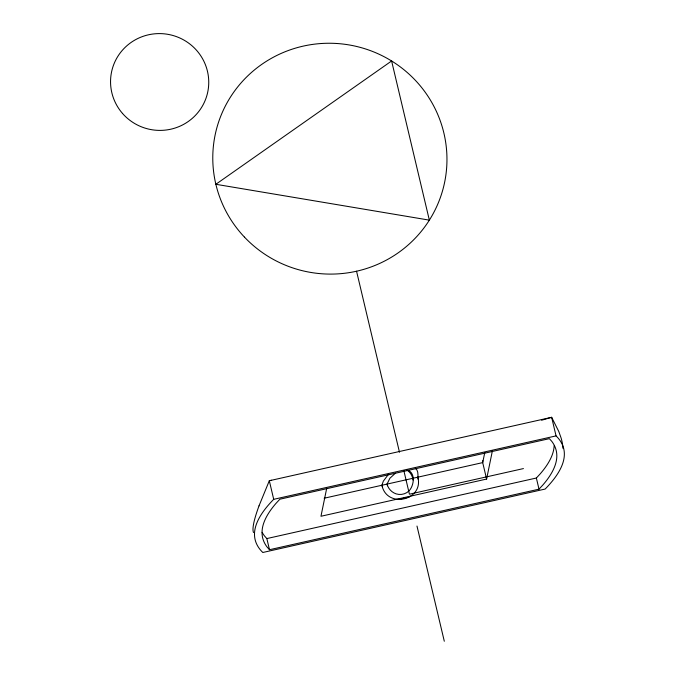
<?xml version="1.0" encoding="UTF-8"?>
<svg xmlns="http://www.w3.org/2000/svg" width="675" height="675" viewBox="0 0 675 675"><rect width="100%" height="100%" fill="white"/><g stroke="black" fill="none" stroke-linecap="round" stroke-linejoin="round"><path stroke-width="1.01" d="M482.794 460.595L482.701 462.603L486.608 479.056L320.962 516.265L326.759 488.033M418.027 479.09C417.741 475.343 418.787 470.88 415.361 468.188M484.777 452.52L482.701 462.603L324.152 498.226M486.608 479.056L492.396 450.816M382.565 487.063L381.907 485.249L383.324 481.165L388.682 474.036M387.526 485.747A13.188 13.137 -68.8 0 1 387.045 484.093L389.888 478.254L395.398 473.217M259.006 505.879L269.308 480.743L551.652 417.302L558.849 431.637L561.102 438.007A634.146 104.38 32.1 0 1 562.883 448.267M262.162 532.339A883.313 140.847 -13.3 0 0 264.532 535.984L266.844 538.574L536.363 478.018L540.008 474.086A883.313 140.847 -13.3 0 0 554.141 445.719M539.004 489.164L542.649 485.232A883.313 140.847 -13.3 0 0 551.686 441.248L549.374 438.657L279.855 499.213L276.202 503.145A883.313 140.847 -13.3 0 0 267.173 547.13L269.485 549.72L539.004 489.164L536.363 478.018M417.859 477.174C423.9 500.648 386.767 508.807 381.907 485.249M541.595 420.238L551.652 417.302L556.057 435.89A891.051 142.079 -13.3 0 1 545.138 489.054L262.803 552.487A891.051 142.079 -13.3 0 1 273.712 499.323L269.308 480.743L271.51 480.263M273.712 499.323L556.057 435.89M523.437 468.577L409.43 494.193L403.852 470.661M398.208 499.508L409.101 497.062M408.24 470.332C415.766 473.707 413.893 485.924 408.957 490.987A12.952 12.749 11.6 0 1 396.124 493.872C391.677 492.387 388.209 488.641 387.045 484.093M356.552 271.215L399.482 452.25M416.981 526.044L444.302 641.25M266.844 538.574L269.485 549.72M406.949 470.07A13.188 13.137 -68.8 0 1 412.982 480.026M253.53 532.567A634.146 39.158 -58.1 0 1 259.006 505.879M391.61 60.978L215.857 184.292L429.351 220.143L391.61 60.978M244.477 237.128A117.163 115.349 11.6 0 0 441.948 192.763A117.163 115.349 11.6 0 0 303.176 46.128A117.163 115.349 11.6 0 0 244.477 237.128M122.479 113.4A49.132 48.372 11.6 0 0 206.018 98.196A49.132 48.372 11.6 0 0 150.441 34.4A49.132 48.372 11.6 0 0 122.479 113.4"/></g></svg>
